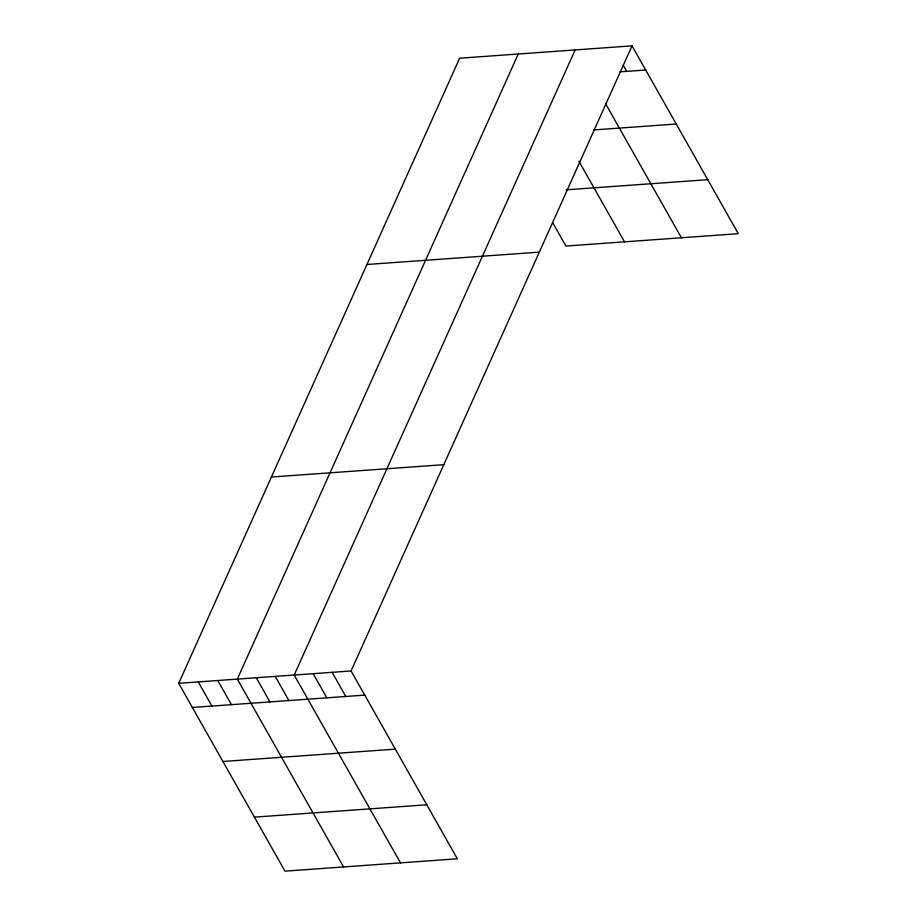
<?xml version="1.0" encoding="UTF-8"?>
<svg xmlns="http://www.w3.org/2000/svg" width="917" height="917" viewBox="0 0 917 917"><rect width="100%" height="100%" fill="white"/><g stroke="black" fill="none" stroke-linecap="round" stroke-linejoin="round"><path stroke-width="1.38" d="M632.019 45.85L351.085 670.957L457.354 858.793L284.981 871.15L178.7 683.314L459.646 58.207L632.019 45.85L738.3 233.686L565.915 246.043L552.722 222.716M518.254 54L237.308 679.107L343.588 866.955M575.142 49.931L294.197 675.038L400.477 862.874M619.961 71.847L645.694 70.013M593.631 129.939L676.253 124.024M566.053 189.83L707.741 179.675M366.938 264.486L539.311 252.141M271.409 477.023L443.794 464.678M178.7 683.314L351.085 670.957M192.375 707.466L364.748 695.12M222.934 761.488L395.307 749.132M254.422 817.139L426.795 804.782M623.308 65.325L626.724 71.366M605.472 103.541L681.411 237.767M578.879 161.163L624.523 241.836M332.126 672.321L345.789 696.473M313.155 673.674L326.83 697.837M275.238 676.391L288.901 700.554M256.279 677.755L269.942 701.906M217.776 680.517L231.439 704.669M198.244 681.916L211.907 706.067"/></g></svg>
